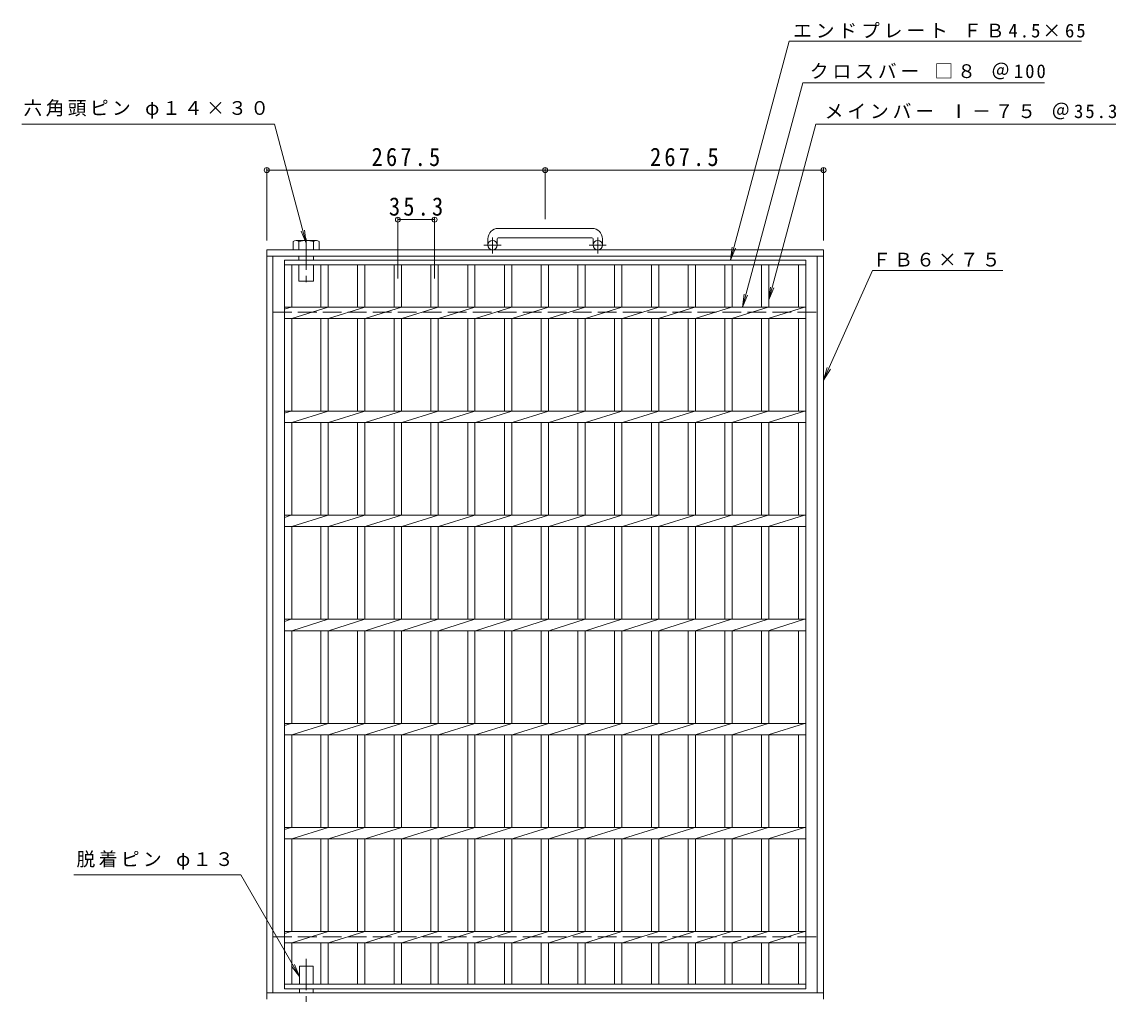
# Model space of a CAD drawing. Units: millimetres, scale not verified. Extents: x -1056 to 1060, y -823 to 802.
# Drawn here: x -1056 to -4, y -132 to 802 of the extents above; entities that cross this region are included whole.
import ezdxf

# ---------------------------------------------------------------- set-up
doc = ezdxf.new("R2010")
doc.units = ezdxf.units.MM
doc.header["$LTSCALE"] = 6
doc.header["$PDMODE"] = 32
doc.header["$PDSIZE"] = 4.8
doc.linetypes.add('CHAIN1', pattern=[8, 5, -1, 1, -1])
doc.linetypes.add('DASHED3', pattern=[4, 3, -1])
for name, color, linetype, lineweight in [('A-1', 2, 'Continuous', 9), ('A-2', 3, 'Continuous', 9), ('A-4', 7, 'Continuous', 9), ('A-5', 7, 'Continuous', 9), ('A-9', 4, 'Continuous', 9)]:
    doc.layers.add(name, color=color, linetype=linetype, lineweight=lineweight)
doc.styles.add('ＭＳ ゴシック', font='')
doc.styles.get('ＭＳ ゴシック').set_extended_font_data('MS Gothic')

msp = doc.modelspace()

# ---------------------------------------------------------------- linework, layer by layer
at = {"layer": 'A-1'}
for p, q in [((-507.845, 604.039), (-597.845, 604.039)), ((-607.845, 594.039), (-607.845, 587.939)), ((-598.845, 594.039), (-598.845, 587.939)), ((-597.845, 595.039), (-507.845, 595.039)), ((-506.845, 594.039), (-506.845, 587.939)), ((-497.845, 594.039), (-497.845, 587.939)), ((-820.345, 583.439), (-285.345, 583.439)), ((-820.345, 583.439), (-820.345, -136.561)), ((-285.345, 583.439), (-285.345, -136.561)), ((-820.345, 577.439), (-285.345, 577.439)), ((-814.345, 577.439), (-814.345, -130.561)), ((-291.345, 577.439), (-291.345, -130.561)), ((-820.345, -130.561), (-285.345, -130.561))]:
    msp.add_line(p, q, dxfattribs=at)
at = {"layer": 'A-1', "linetype": 'CHAIN1'}
for p, q in [((-603.345, 579.831), (-603.345, 595.429)), ((-502.345, 579.831), (-502.345, 595.429)), ((-595.182, 587.939), (-611.589, 587.939)), ((-494.182, 587.939), (-510.589, 587.939))]:
    msp.add_line(p, q, dxfattribs=at)
at = {"layer": 'A-1', "linetype": 'DASHED3'}
for p, q in [((-814.345, 523.439), (-291.345, 523.439)), ((-814.345, -76.561), (-291.345, -76.561))]:
    msp.add_line(p, q, dxfattribs=at)
at = {"layer": 'A-1'}
for centre in [(-603.345, 587.939), (-502.345, 587.939)]:
    msp.add_circle(centre, 4.5, dxfattribs=at)
for centre, radius, start, end in [((-597.845, 594.039), 10, 90, 180), ((-507.845, 594.039), 10, 0, 90), ((-597.845, 594.039), 1, 90, 180), ((-507.845, 594.039), 1, 0, 90)]:
    msp.add_arc(centre, radius, start, end, dxfattribs=at)
at = {"layer": 'A-2'}
for p, q in [((-803.344, 573.439), (-302.345, 573.439)), ((-803.344, -126.561), (-803.344, 573.439)), ((-803.344, 568.939), (-302.345, 568.939)), ((-796.344, 528.439), (-796.344, 568.939)), ((-768.444, 568.939), (-768.444, 528.439)), ((-761.444, 568.939), (-761.444, 528.439)), ((-733.144, 568.939), (-733.144, 528.439)), ((-726.144, 568.939), (-726.144, 528.439)), ((-697.844, 568.939), (-697.844, 528.439)), ((-690.844, 568.939), (-690.844, 528.439)), ((-662.544, 568.939), (-662.544, 528.439)), ((-655.544, 568.939), (-655.544, 528.439)), ((-627.244, 568.939), (-627.244, 528.439)), ((-620.244, 568.939), (-620.244, 528.439)), ((-591.944, 568.939), (-591.944, 528.439)), ((-584.944, 568.939), (-584.944, 528.439)), ((-556.644, 568.939), (-556.644, 528.439)), ((-549.644, 568.939), (-549.644, 528.439)), ((-521.345, 568.939), (-521.345, 528.439)), ((-514.345, 568.939), (-514.345, 528.439)), ((-486.045, 568.939), (-486.045, 528.439)), ((-479.045, 568.939), (-479.045, 528.439)), ((-450.745, 568.939), (-450.745, 528.439)), ((-443.745, 568.939), (-443.745, 528.439)), ((-415.446, 568.939), (-415.446, 528.439)), ((-408.446, 568.939), (-408.446, 528.439)), ((-380.146, 568.939), (-380.146, 528.439)), ((-373.146, 568.939), (-373.146, 528.439)), ((-344.846, 568.939), (-344.846, 528.439)), ((-337.846, 568.939), (-337.846, 528.439)), ((-309.345, 568.939), (-309.345, 528.439)), ((-803.344, 526.359), (-796.744, 528.439)), ((-803.344, 528.439), (-302.345, 528.439)), ((-796.344, 517.439), (-761.444, 528.439)), ((-761.044, 517.439), (-726.144, 528.439)), ((-725.744, 517.439), (-690.844, 528.439)), ((-690.444, 517.439), (-655.544, 528.439)), ((-655.144, 517.439), (-620.244, 528.439)), ((-619.844, 517.439), (-584.944, 528.439)), ((-584.544, 517.439), (-549.644, 528.439)), ((-549.244, 517.439), (-514.345, 528.439)), ((-513.945, 517.439), (-479.045, 528.439)), ((-478.645, 517.439), (-443.745, 528.439)), ((-444.043, 517.439), (-409.144, 528.439)), ((-408.744, 517.439), (-373.844, 528.439)), ((-373.444, 517.439), (-338.544, 528.439)), ((-338.446, 517.439), (-303.546, 528.439)), ((-803.344, 517.439), (-302.345, 517.439)), ((-796.344, 428.438), (-796.344, 517.439)), ((-768.444, 517.439), (-768.444, 428.438)), ((-761.444, 517.439), (-761.444, 428.438)), ((-733.144, 517.439), (-733.144, 428.438)), ((-726.144, 517.439), (-726.144, 428.438)), ((-697.844, 517.439), (-697.844, 428.438)), ((-690.844, 517.439), (-690.844, 428.438)), ((-662.544, 517.439), (-662.544, 428.438)), ((-655.544, 517.439), (-655.544, 428.438)), ((-627.244, 517.439), (-627.244, 428.438)), ((-620.244, 517.439), (-620.244, 428.438)), ((-591.944, 517.439), (-591.944, 428.438)), ((-584.944, 517.439), (-584.944, 428.438)), ((-556.644, 517.439), (-556.644, 428.438)), ((-549.644, 517.439), (-549.644, 428.438)), ((-521.345, 517.439), (-521.345, 428.438)), ((-514.345, 517.439), (-514.345, 428.438)), ((-486.045, 517.439), (-486.045, 428.438)), ((-479.045, 517.439), (-479.045, 428.438)), ((-450.745, 517.439), (-450.745, 428.438)), ((-443.745, 517.439), (-443.745, 428.438)), ((-415.446, 517.439), (-415.446, 428.438)), ((-408.446, 517.439), (-408.446, 428.438)), ((-380.146, 517.439), (-380.146, 428.438)), ((-373.146, 517.439), (-373.146, 428.438)), ((-344.846, 517.439), (-344.846, 428.438)), ((-337.846, 517.439), (-337.846, 428.438)), ((-309.345, 517.439), (-309.345, 428.438)), ((-803.344, 426.359), (-796.744, 428.439)), ((-803.344, 428.439), (-302.345, 428.439)), ((-796.344, 417.439), (-761.444, 428.439)), ((-761.044, 417.439), (-726.144, 428.439)), ((-725.744, 417.439), (-690.844, 428.439)), ((-690.444, 417.439), (-655.544, 428.439)), ((-655.144, 417.439), (-620.244, 428.439)), ((-619.844, 417.439), (-584.944, 428.439)), ((-584.544, 417.439), (-549.644, 428.439)), ((-549.244, 417.439), (-514.345, 428.439)), ((-513.945, 417.439), (-479.045, 428.439)), ((-478.645, 417.439), (-443.745, 428.439)), ((-444.043, 417.439), (-409.144, 428.439)), ((-408.744, 417.439), (-373.844, 428.439)), ((-373.444, 417.439), (-338.544, 428.439)), ((-338.446, 417.439), (-303.546, 428.439)), ((-803.344, 417.439), (-302.345, 417.439)), ((-796.344, 328.438), (-796.344, 417.439)), ((-768.444, 417.439), (-768.444, 328.438)), ((-761.444, 417.439), (-761.444, 328.438)), ((-733.144, 417.439), (-733.144, 328.438)), ((-726.144, 417.439), (-726.144, 328.438)), ((-697.844, 417.439), (-697.844, 328.438)), ((-690.844, 417.439), (-690.844, 328.438)), ((-662.544, 417.439), (-662.544, 328.438)), ((-655.544, 417.439), (-655.544, 328.438)), ((-627.244, 417.439), (-627.244, 328.438)), ((-620.244, 417.439), (-620.244, 328.438)), ((-591.944, 417.439), (-591.944, 328.438)), ((-584.944, 417.439), (-584.944, 328.438)), ((-556.644, 417.439), (-556.644, 328.438)), ((-549.644, 417.439), (-549.644, 328.438)), ((-521.345, 417.439), (-521.345, 328.438)), ((-514.345, 417.439), (-514.345, 328.438)), ((-486.045, 417.439), (-486.045, 328.438)), ((-479.045, 417.439), (-479.045, 328.438)), ((-450.745, 417.439), (-450.745, 328.438)), ((-443.745, 417.439), (-443.745, 328.438)), ((-415.446, 417.439), (-415.446, 328.438)), ((-408.446, 417.439), (-408.446, 328.438)), ((-380.146, 417.439), (-380.146, 328.438)), ((-373.146, 417.439), (-373.146, 328.438)), ((-344.846, 417.439), (-344.846, 328.438)), ((-337.846, 417.439), (-337.846, 328.438)), ((-309.345, 417.439), (-309.345, 328.438)), ((-803.344, 326.359), (-796.744, 328.439)), ((-803.344, 328.439), (-302.345, 328.439)), ((-796.344, 317.439), (-761.444, 328.439)), ((-761.044, 317.439), (-726.144, 328.439)), ((-725.744, 317.439), (-690.844, 328.439)), ((-690.444, 317.439), (-655.544, 328.439)), ((-655.144, 317.439), (-620.244, 328.439)), ((-619.844, 317.439), (-584.944, 328.439)), ((-584.544, 317.439), (-549.644, 328.439)), ((-549.244, 317.439), (-514.345, 328.439)), ((-513.945, 317.439), (-479.045, 328.439)), ((-478.645, 317.439), (-443.745, 328.439)), ((-444.043, 317.439), (-409.144, 328.439)), ((-408.744, 317.439), (-373.844, 328.439)), ((-373.444, 317.439), (-338.544, 328.439)), ((-338.446, 317.439), (-303.546, 328.439)), ((-803.344, 317.439), (-302.345, 317.439)), ((-796.344, 228.438), (-796.344, 317.439)), ((-768.444, 317.439), (-768.444, 228.438)), ((-761.444, 317.439), (-761.444, 228.438)), ((-733.144, 317.439), (-733.144, 228.438)), ((-726.144, 317.439), (-726.144, 228.438)), ((-697.844, 317.439), (-697.844, 228.438)), ((-690.844, 317.439), (-690.844, 228.438)), ((-662.544, 317.439), (-662.544, 228.438)), ((-655.544, 317.439), (-655.544, 228.438)), ((-627.244, 317.439), (-627.244, 228.438)), ((-620.244, 317.439), (-620.244, 228.438)), ((-591.944, 317.439), (-591.944, 228.438)), ((-584.944, 317.439), (-584.944, 228.438)), ((-556.644, 317.439), (-556.644, 228.438)), ((-549.644, 317.439), (-549.644, 228.438)), ((-521.345, 317.439), (-521.345, 228.438)), ((-514.345, 317.439), (-514.345, 228.438)), ((-486.045, 317.439), (-486.045, 228.438)), ((-479.045, 317.439), (-479.045, 228.438)), ((-450.745, 317.439), (-450.745, 228.438)), ((-443.745, 317.439), (-443.745, 228.438)), ((-415.446, 317.439), (-415.446, 228.438)), ((-408.446, 317.439), (-408.446, 228.438)), ((-380.146, 317.439), (-380.146, 228.438)), ((-373.146, 317.439), (-373.146, 228.438)), ((-344.846, 317.439), (-344.846, 228.438)), ((-337.846, 317.439), (-337.846, 228.438)), ((-309.345, 317.439), (-309.345, 228.438)), ((-803.344, 226.359), (-796.744, 228.439)), ((-803.344, 228.439), (-302.345, 228.439)), ((-796.344, 217.439), (-761.444, 228.439)), ((-761.044, 217.439), (-726.144, 228.439)), ((-725.744, 217.439), (-690.844, 228.439)), ((-690.444, 217.439), (-655.544, 228.439)), ((-655.144, 217.439), (-620.244, 228.439)), ((-619.844, 217.439), (-584.944, 228.439)), ((-584.544, 217.439), (-549.644, 228.439)), ((-549.244, 217.439), (-514.345, 228.439)), ((-513.945, 217.439), (-479.045, 228.439)), ((-478.645, 217.439), (-443.745, 228.439)), ((-444.043, 217.439), (-409.144, 228.439)), ((-408.744, 217.439), (-373.844, 228.439)), ((-373.444, 217.439), (-338.544, 228.439)), ((-338.446, 217.439), (-303.546, 228.439)), ((-803.344, 217.439), (-302.345, 217.439)), ((-796.344, 128.438), (-796.344, 217.439)), ((-768.444, 217.439), (-768.444, 128.438)), ((-761.444, 217.439), (-761.444, 128.438)), ((-733.144, 217.439), (-733.144, 128.438)), ((-726.144, 217.439), (-726.144, 128.438)), ((-697.844, 217.439), (-697.844, 128.438)), ((-690.844, 217.439), (-690.844, 128.438)), ((-662.544, 217.439), (-662.544, 128.438)), ((-655.544, 217.439), (-655.544, 128.438)), ((-627.244, 217.439), (-627.244, 128.438)), ((-620.244, 217.439), (-620.244, 128.438)), ((-591.944, 217.439), (-591.944, 128.438)), ((-584.944, 217.439), (-584.944, 128.438)), ((-556.644, 217.439), (-556.644, 128.438)), ((-549.644, 217.439), (-549.644, 128.438)), ((-521.345, 217.439), (-521.345, 128.438)), ((-514.345, 217.439), (-514.345, 128.438)), ((-486.045, 217.439), (-486.045, 128.438)), ((-479.045, 217.439), (-479.045, 128.438)), ((-450.745, 217.439), (-450.745, 128.438)), ((-443.745, 217.439), (-443.745, 128.438)), ((-415.446, 217.439), (-415.446, 128.438)), ((-408.446, 217.439), (-408.446, 128.438)), ((-380.146, 217.439), (-380.146, 128.438)), ((-373.146, 217.439), (-373.146, 128.438)), ((-344.846, 217.439), (-344.846, 128.438)), ((-337.846, 217.439), (-337.846, 128.438)), ((-309.345, 217.439), (-309.345, 128.438)), ((-803.344, 126.359), (-796.744, 128.439)), ((-803.344, 128.439), (-302.345, 128.439)), ((-796.344, 117.439), (-761.444, 128.439)), ((-761.044, 117.439), (-726.144, 128.439)), ((-725.744, 117.439), (-690.844, 128.439)), ((-690.444, 117.439), (-655.544, 128.439)), ((-655.144, 117.439), (-620.244, 128.439)), ((-619.844, 117.439), (-584.944, 128.439)), ((-584.544, 117.439), (-549.644, 128.439)), ((-549.244, 117.439), (-514.345, 128.439)), ((-513.945, 117.439), (-479.045, 128.439)), ((-478.645, 117.439), (-443.745, 128.439)), ((-444.043, 117.439), (-409.144, 128.439)), ((-408.744, 117.439), (-373.844, 128.439)), ((-373.444, 117.439), (-338.544, 128.439)), ((-338.446, 117.439), (-303.546, 128.439)), ((-803.344, 117.439), (-302.345, 117.439)), ((-796.344, 28.438), (-796.344, 117.439)), ((-768.444, 117.439), (-768.444, 28.438)), ((-761.444, 117.439), (-761.444, 28.438)), ((-733.144, 117.439), (-733.144, 28.438)), ((-726.144, 117.439), (-726.144, 28.438)), ((-697.844, 117.439), (-697.844, 28.438)), ((-690.844, 117.439), (-690.844, 28.438)), ((-662.544, 117.439), (-662.544, 28.438)), ((-655.544, 117.439), (-655.544, 28.438)), ((-627.244, 117.439), (-627.244, 28.438)), ((-620.244, 117.439), (-620.244, 28.438)), ((-591.944, 117.439), (-591.944, 28.438)), ((-584.944, 117.439), (-584.944, 28.438)), ((-556.644, 117.439), (-556.644, 28.438)), ((-549.644, 117.439), (-549.644, 28.438)), ((-521.345, 117.439), (-521.345, 28.438)), ((-514.345, 117.439), (-514.345, 28.438)), ((-486.045, 117.439), (-486.045, 28.438)), ((-479.045, 117.439), (-479.045, 28.438)), ((-450.745, 117.439), (-450.745, 28.438)), ((-443.745, 117.439), (-443.745, 28.438)), ((-415.446, 117.439), (-415.446, 28.438)), ((-408.446, 117.439), (-408.446, 28.438)), ((-380.146, 117.439), (-380.146, 28.438)), ((-373.146, 117.439), (-373.146, 28.438)), ((-344.846, 117.439), (-344.846, 28.438)), ((-337.846, 117.439), (-337.846, 28.438)), ((-309.345, 117.439), (-309.345, 28.438)), ((-803.344, 26.359), (-796.744, 28.439)), ((-803.344, 28.439), (-302.345, 28.439)), ((-796.344, 17.439), (-761.444, 28.439)), ((-761.044, 17.439), (-726.144, 28.439)), ((-725.744, 17.439), (-690.844, 28.439)), ((-690.444, 17.439), (-655.544, 28.439)), ((-655.144, 17.439), (-620.244, 28.439)), ((-619.844, 17.439), (-584.944, 28.439)), ((-584.544, 17.439), (-549.644, 28.439)), ((-549.244, 17.439), (-514.345, 28.439)), ((-513.945, 17.439), (-479.045, 28.439)), ((-478.645, 17.439), (-443.745, 28.439)), ((-444.043, 17.439), (-409.144, 28.439)), ((-408.744, 17.439), (-373.844, 28.439)), ((-373.444, 17.439), (-338.544, 28.439)), ((-338.446, 17.439), (-303.546, 28.439)), ((-803.344, 17.439), (-302.345, 17.439)), ((-796.344, -71.562), (-796.344, 17.439)), ((-768.444, 17.439), (-768.444, -71.562)), ((-761.444, 17.439), (-761.444, -71.562)), ((-733.144, 17.439), (-733.144, -71.562)), ((-726.144, 17.439), (-726.144, -71.562)), ((-697.844, 17.439), (-697.844, -71.562)), ((-690.844, 17.439), (-690.844, -71.562)), ((-662.544, 17.439), (-662.544, -71.562)), ((-655.544, 17.439), (-655.544, -71.562)), ((-627.244, 17.439), (-627.244, -71.562)), ((-620.244, 17.439), (-620.244, -71.562)), ((-591.944, 17.439), (-591.944, -71.562)), ((-584.944, 17.439), (-584.944, -71.562)), ((-556.644, 17.439), (-556.644, -71.562)), ((-549.644, 17.439), (-549.644, -71.562)), ((-521.345, 17.439), (-521.345, -71.562)), ((-514.345, 17.439), (-514.345, -71.562)), ((-486.045, 17.439), (-486.045, -71.562)), ((-479.045, 17.439), (-479.045, -71.562)), ((-450.745, 17.439), (-450.745, -71.562)), ((-443.745, 17.439), (-443.745, -71.562)), ((-415.446, 17.439), (-415.446, -71.562)), ((-408.446, 17.439), (-408.446, -71.562)), ((-380.146, 17.439), (-380.146, -71.562)), ((-373.146, 17.439), (-373.146, -71.562)), ((-344.846, 17.439), (-344.846, -71.562)), ((-337.846, 17.439), (-337.846, -71.562)), ((-309.345, 17.439), (-309.345, -71.562)), ((-803.344, -73.641), (-796.744, -71.561)), ((-803.344, -71.562), (-302.345, -71.562)), ((-796.344, -82.561), (-761.444, -71.561)), ((-761.044, -82.561), (-726.144, -71.561)), ((-725.744, -82.561), (-690.844, -71.561)), ((-690.444, -82.561), (-655.544, -71.561)), ((-655.144, -82.561), (-620.244, -71.561)), ((-619.844, -82.561), (-584.944, -71.561)), ((-584.544, -82.561), (-549.644, -71.561)), ((-549.244, -82.561), (-514.345, -71.561)), ((-513.945, -82.561), (-479.045, -71.561)), ((-478.645, -82.561), (-443.745, -71.561)), ((-444.043, -82.561), (-409.144, -71.561)), ((-408.744, -82.561), (-373.844, -71.561)), ((-373.444, -82.561), (-338.544, -71.561)), ((-338.446, -82.561), (-303.546, -71.561)), ((-803.344, -82.561), (-302.345, -82.561)), ((-796.344, -122.061), (-796.344, -82.561)), ((-768.444, -82.561), (-768.444, -122.061)), ((-761.444, -82.561), (-761.444, -122.061)), ((-733.144, -82.561), (-733.144, -122.061)), ((-726.144, -82.561), (-726.144, -122.061)), ((-697.844, -82.561), (-697.844, -122.061)), ((-690.844, -82.561), (-690.844, -122.061)), ((-662.544, -82.561), (-662.544, -122.061)), ((-655.544, -82.561), (-655.544, -122.061)), ((-627.244, -82.561), (-627.244, -122.061)), ((-620.244, -82.561), (-620.244, -122.061)), ((-591.944, -82.561), (-591.944, -122.061)), ((-584.944, -82.561), (-584.944, -122.061)), ((-556.644, -82.561), (-556.644, -122.061)), ((-549.644, -82.561), (-549.644, -122.061)), ((-521.345, -82.561), (-521.345, -122.061)), ((-514.345, -82.561), (-514.345, -122.061)), ((-486.045, -82.561), (-486.045, -122.061)), ((-479.045, -82.561), (-479.045, -122.061)), ((-450.745, -82.561), (-450.745, -122.061)), ((-443.745, -82.561), (-443.745, -122.061)), ((-415.446, -82.561), (-415.446, -122.061)), ((-408.446, -82.561), (-408.446, -122.061)), ((-380.146, -82.561), (-380.146, -122.061)), ((-373.146, -82.561), (-373.146, -122.061)), ((-344.846, -82.561), (-344.846, -122.061)), ((-337.846, -82.561), (-337.846, -122.061)), ((-309.345, -82.561), (-309.345, -122.061)), ((-302.345, -122.061), (-803.344, -122.061))]:
    msp.add_line(p, q, dxfattribs=at)
msp.add_lwpolyline([(-302.345, 573.439), (-302.345, -126.561), (-803.344, -126.561)], dxfattribs=at)
at = {"layer": 'A-4'}
for p, q in [((-820.345, 592.439), (-820.345, 661.883)), ((-820.345, 660.083), (-658.845, 660.083)), ((-658.845, 660.083), (-285.345, 660.083)), ((-552.845, 613.039), (-552.845, 661.883)), ((-285.345, 592.439), (-285.345, 661.883)), ((-694.345, 556.016), (-694.345, 614.228)), ((-694.345, 612.428), (-659.044, 612.428)), ((-659.044, 556.016), (-659.044, 614.228))]:
    msp.add_line(p, q, dxfattribs=at)
for p in [(-820.345, 660.083), (-552.845, 660.083), (-285.345, 660.083), (-694.345, 612.428), (-659.044, 612.428)]:
    msp.add_point(p, dxfattribs=at)
at = {"layer": 'A-5'}
for p, q in [((-374.855, 573.439), (-318.425, 784.039)), ((-318.425, 784.039), (-37.382, 784.039)), ((-363.12, 528.439), (-305.35, 744.039)), ((-305.35, 744.039), (-73.023, 744.039)), ((-812.944, 704.039), (-1055.586, 704.039)), ((-782.345, 589.839), (-812.944, 704.039)), ((-337.846, 535.287), (-292.629, 704.039)), ((-292.629, 704.039), (-4.389, 704.039)), ((-782.345, 589.839), (-787.128, 601.387)), ((-782.345, 589.839), (-783.976, 602.232)), ((-374.855, 573.439), (-373.224, 585.832)), ((-374.855, 573.439), (-370.072, 584.987)), ((-337.846, 535.287), (-336.215, 547.68)), ((-337.846, 535.287), (-333.063, 546.836)), ((-363.12, 528.439), (-361.488, 540.832)), ((-363.12, 528.439), (-358.336, 539.987)), ((-285.345, 458.262), (-281.775, 470.241)), ((-285.345, 458.262), (-278.796, 468.909)), ((-845.345, -17.005), (-1005.568, -17.005)), ((-788.845, -114.866), (-845.345, -17.005)), ((-788.845, -114.866), (-796.454, -104.949)), ((-788.845, -114.866), (-793.628, -103.318))]:
    msp.add_line(p, q, dxfattribs=at)
msp.add_lwpolyline([(-285.345, 458.262), (-238.265, 563.538), (-112.998, 563.538)], dxfattribs=at)
at = {"layer": 'A-9'}
for p, q in [((-792.064, 592.399), (-772.625, 592.399)), ((-789.345, 583.439), (-789.345, 591.358)), ((-775.344, 583.439), (-775.344, 591.358)), ((-769.906, 591.358), (-769.906, 583.439)), ((-789.345, 577.439), (-789.345, 573.439)), ((-789.345, 568.939), (-789.345, 553.439)), ((-775.345, 577.439), (-775.345, 573.439)), ((-775.345, 568.939), (-775.345, 553.439)), ((-789.345, 553.439), (-775.345, 553.439)), ((-788.845, -104.864), (-775.845, -104.864)), ((-788.845, -104.864), (-788.845, -122.061)), ((-775.845, -104.864), (-775.845, -122.061)), ((-788.845, -126.561), (-788.845, -130.561)), ((-775.845, -126.561), (-775.845, -130.561))]:
    msp.add_line(p, q, dxfattribs=at)
at = {"layer": 'A-9', "linetype": 'CHAIN1'}
for p, q in [((-782.345, 594.334), (-782.345, 547.978)), ((-782.345, -97.858), (-782.345, -171.053))]:
    msp.add_line(p, q, dxfattribs=at)
at = {"layer": 'A-9'}
msp.add_lwpolyline([(-794.784, 591.358), (-794.784, 583.439), (-769.906, 583.439)], dxfattribs=at)
for centre, radius, start, end in [((-792.064, 588.325), 4.074, 48.12389, 131.8763), ((-782.345, 568.333), 24.066, 73.09029, 106.90971), ((-772.625, 588.325), 4.074, 48.1237, 131.87611)]:
    msp.add_arc(centre, radius, start, end, dxfattribs=at)

# ---------------------------------------------------------------- texts
at = {"layer": 'A-4', "color": 2, "char_height": 17.6, "attachment_point": 7, "style": 'ＭＳ ゴシック'}
for s, insert in [('\\T1.28;\\W0.9;267.5', (-719.595, 663.683)), ('\\T1.28;\\W0.9;267.5', (-452.095, 663.683)), ('\\T1.28;\\W0.9;35.3', (-702.944, 616.028))]:
    msp.add_mtext(s, dxfattribs=dict(at, insert=insert))
at = {"layer": 'A-5', "char_height": 13.2, "attachment_point": 7, "style": 'ＭＳ ゴシック'}
for s, insert in [('\\T1.21;エンドプレート\\~ＦＢ4.5×65', (-314.65, 786.733)), ('\\T1.21;クロスバー\\~□８\\~＠100', (-298.521, 747.259)), ('\\T1.18;六角頭ピン\\~φ１４×３０', (-1054.008, 709.543)), ('\\T1.21;メインバー\\~Ⅰ－７５\\~＠35.3', (-284.285, 708.797)), ('\\T1.17;ＦＢ６×７５', (-238.549, 567.197)), ('\\T1.18;脱着ピン\\~φ１３', (-1003.046, -12.249))]:
    msp.add_mtext(s, dxfattribs=dict(at, insert=insert))

doc.saveas('drawing.dxf')
